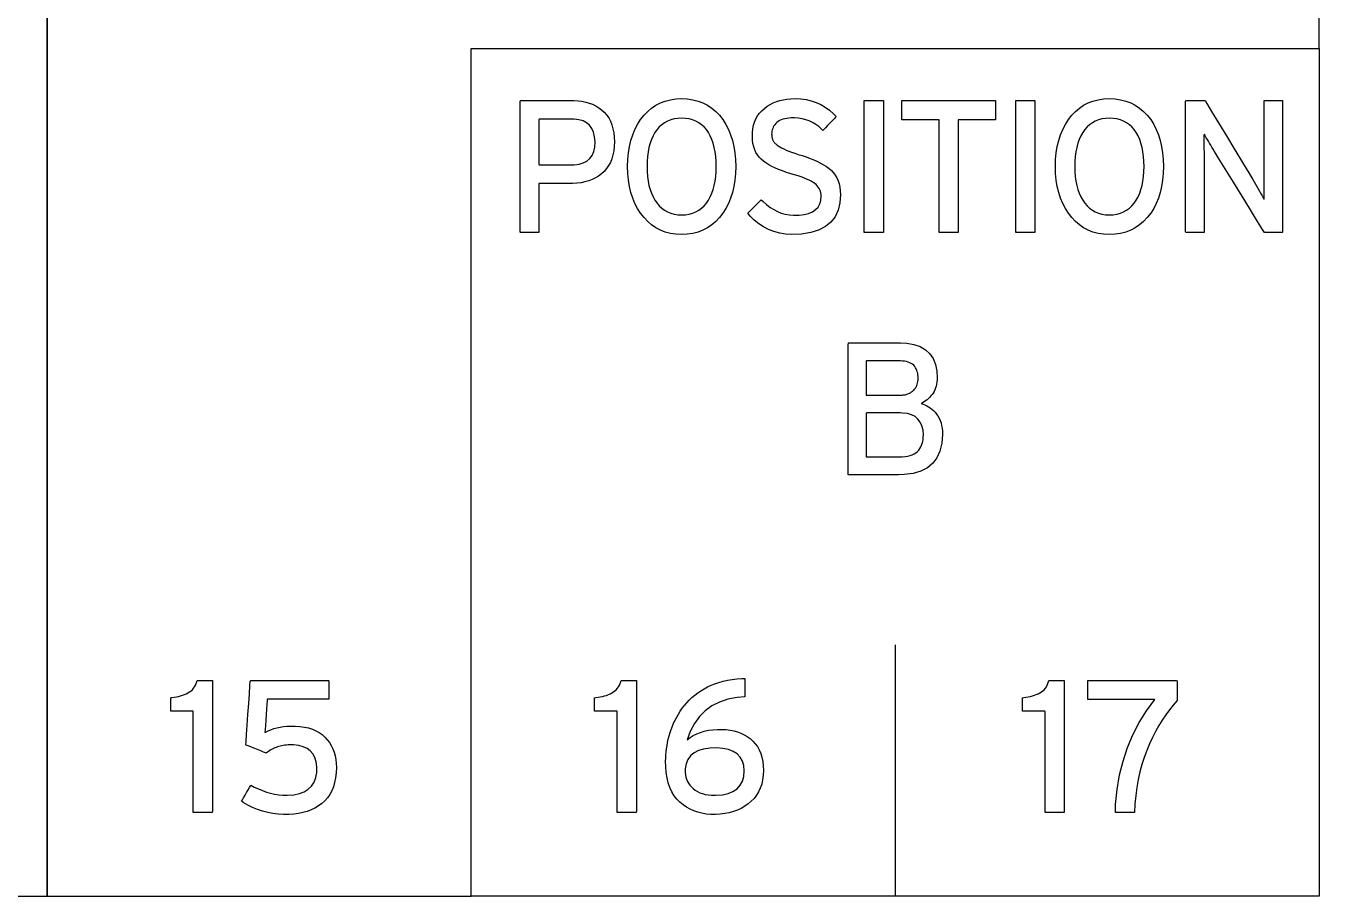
# Model space of a CAD drawing. Extents: x 1 to 47.7, y 0.2 to 35.
# Drawn here: x 13.785 to 16.359, y 31.625 to 33.358 of the extents above; entities that cross this region are included whole.
import ezdxf

# ---------------------------------------------------------------- set-up
doc = ezdxf.new("R2010")
doc.units = 0
doc.header["$MEASUREMENT"] = 0
doc.layers.add('7_0_____DWG', color=7, linetype='CONTINUOUS')

msp = doc.modelspace()

# ---------------------------------------------------------------- linework, layer by layer
at = {"layer": '7_0_____DWG'}
for points in [[(13.8276, 34.1562), (15.5152, 34.1562), (15.5152, 35), (12.9838, 35), (12.9838, 31.625), (13.8276, 31.625), (13.8276, 34.1562)], [(14.6716, 33.3125), (16.3589, 33.3125), (16.3589, 34.1562), (13.8276, 34.1562), (13.8276, 31.625), (14.6716, 31.625), (14.6716, 33.3125)], [(16.3591, 31.625), (14.6716, 31.625), (14.6716, 33.3125), (16.3591, 33.3125), (16.3591, 31.625)], [(15.4538, 32.9462), (15.4538, 33.2086), (15.4918, 33.2086), (15.4918, 32.9462), (15.4538, 32.9462)], [(15.6408, 33.1701), (15.6408, 32.9462), (15.6028, 32.9462), (15.6028, 33.1701), (15.5286, 33.1701), (15.5286, 33.2086), (15.715, 33.2086), (15.715, 33.1701), (15.6408, 33.1701)], [(15.7552, 32.9462), (15.7552, 33.2086), (15.7933, 33.2086), (15.7933, 32.9462), (15.7552, 32.9462)], [(15.5151, 32.125), (15.5151, 31.625)]]:
    msp.add_lwpolyline(points, dxfattribs=at)
for points in [[(14.9567, 33.1264), (14.9563, 33.1173), (14.9552, 33.1086), (14.9536, 33.1005), (14.9513, 33.0929), (14.9484, 33.0858), (14.9449, 33.0793), (14.9408, 33.0733), (14.936, 33.0678), (14.9306, 33.0629), (14.9249, 33.0585), (14.9188, 33.0547), (14.9122, 33.0515), (14.9053, 33.0488), (14.8979, 33.0468), (14.8902, 33.0453), (14.882, 33.0443), (14.8734, 33.044), (14.8704, 33.044), (14.8641, 33.044), (14.8548, 33.044), (14.8437, 33.044), (14.8321, 33.044), (14.8213, 33.044), (14.8125, 33.044), (14.8071, 33.044), (14.8059, 33.0435), (14.8059, 33.0376), (14.8059, 33.0261), (14.8059, 33.011), (14.8059, 32.9941), (14.8059, 32.9773), (14.8059, 32.9625), (14.8059, 32.9516), (14.8059, 32.9464), (14.8051, 32.9462), (14.8018, 32.9462), (14.7967, 32.9462), (14.7905, 32.9462), (14.784, 32.9462), (14.7779, 32.9462), (14.7728, 32.9462), (14.7695, 32.9462), (14.7686, 32.9467), (14.7686, 32.9607), (14.7686, 32.9901), (14.7686, 33.0298), (14.7686, 33.0748), (14.7686, 33.1201), (14.7686, 33.1607), (14.7686, 33.1914), (14.7686, 33.2074), (14.7705, 33.2086), (14.7792, 33.2086), (14.7932, 33.2086), (14.8105, 33.2086), (14.829, 33.2086), (14.8468, 33.2086), (14.8617, 33.2086), (14.8718, 33.2086), (14.8759, 33.2086), (14.8841, 33.2082), (14.8919, 33.2073), (14.8993, 33.2059), (14.9064, 33.2039), (14.9131, 33.2014), (14.9195, 33.1983), (14.9254, 33.1946), (14.9311, 33.1904), (14.9363, 33.1856), (14.941, 33.1802), (14.9451, 33.1742), (14.9485, 33.1676), (14.9514, 33.1605), (14.9536, 33.1528), (14.9553, 33.1446), (14.9563, 33.1358)], [(15.1979, 33.0775), (15.1974, 33.0635), (15.1962, 33.0502), (15.1942, 33.0376), (15.1914, 33.0256), (15.1878, 33.0144), (15.1834, 33.0038), (15.1783, 32.9939), (15.1724, 32.9846), (15.1657, 32.976), (15.1583, 32.9682), (15.1503, 32.9614), (15.1418, 32.9556), (15.1326, 32.9509), (15.1229, 32.9471), (15.1125, 32.9444), (15.1016, 32.9427), (15.0901, 32.942), (15.0787, 32.9427), (15.0678, 32.9444), (15.0576, 32.9471), (15.048, 32.9509), (15.0389, 32.9556), (15.0305, 32.9614), (15.0227, 32.9682), (15.0154, 32.976), (15.0087, 32.9846), (15.0027, 32.9939), (14.9974, 33.0038), (14.993, 33.0144), (14.9893, 33.0256), (14.9864, 33.0376), (14.9844, 33.0502), (14.9831, 33.0635), (14.9826, 33.0775), (14.9831, 33.0914), (14.9844, 33.1048), (14.9864, 33.1174), (14.9893, 33.1294), (14.993, 33.1407), (14.9974, 33.1514), (15.0027, 33.1614), (15.0087, 33.1708), (15.0154, 33.1794), (15.0227, 33.1871), (15.0305, 33.1938), (15.0389, 33.1994), (15.048, 33.2041), (15.0576, 33.2078), (15.0678, 33.2104), (15.0787, 33.2121), (15.0901, 33.2128), (15.1016, 33.2121), (15.1125, 33.2104), (15.1229, 33.2078), (15.1326, 33.2041), (15.1418, 33.1994), (15.1503, 33.1938), (15.1583, 33.1871), (15.1657, 33.1794), (15.1724, 33.1708), (15.1783, 33.1614), (15.1834, 33.1514), (15.1878, 33.1407), (15.1914, 33.1294), (15.1942, 33.1174), (15.1962, 33.1048), (15.1974, 33.0914)], [(15.4064, 33.0215), (15.4053, 33.0049), (15.4018, 32.9903), (15.3958, 32.9776), (15.3873, 32.9668), (15.3764, 32.958), (15.363, 32.9511), (15.3472, 32.9461), (15.3289, 32.943), (15.3098, 32.942), (15.2973, 32.943), (15.2854, 32.9451), (15.2741, 32.9481), (15.2634, 32.9522), (15.2533, 32.9573), (15.2438, 32.9634), (15.2349, 32.9706), (15.2266, 32.9788), (15.222, 32.9845), (15.2236, 32.9862), (15.2267, 32.9893), (15.2308, 32.9933), (15.2353, 32.9979), (15.2399, 33.0024), (15.244, 33.0065), (15.2472, 33.0097), (15.2489, 33.0114), (15.2528, 33.0077), (15.2594, 33.0016), (15.2663, 32.9962), (15.2735, 32.9916), (15.2809, 32.9878), (15.2886, 32.9848), (15.2966, 32.9825), (15.3048, 32.9811), (15.3132, 32.9804), (15.324, 32.9807), (15.3343, 32.9819), (15.3431, 32.9842), (15.3507, 32.9874), (15.3569, 32.9916), (15.3617, 32.9968), (15.3651, 33.003), (15.3672, 33.0101), (15.368, 33.0183), (15.3678, 33.0219), (15.3674, 33.0251), (15.3666, 33.0282), (15.3655, 33.0311), (15.364, 33.0339), (15.3623, 33.0366), (15.3602, 33.0391), (15.3579, 33.0415), (15.3551, 33.0438), (15.3518, 33.046), (15.3481, 33.0482), (15.3438, 33.0504), (15.339, 33.0525), (15.3338, 33.0547), (15.3281, 33.0568), (15.3219, 33.0589), (15.3152, 33.061), (15.3075, 33.0632), (15.2989, 33.0658), (15.2908, 33.0686), (15.2832, 33.0715), (15.2761, 33.0746), (15.2696, 33.0778), (15.2636, 33.0811), (15.258, 33.0846), (15.2531, 33.0882), (15.2486, 33.0919), (15.2446, 33.096), (15.2411, 33.1005), (15.2382, 33.1055), (15.2357, 33.111), (15.2338, 33.1169), (15.2323, 33.1233), (15.2314, 33.1301), (15.231, 33.1375), (15.2312, 33.1451), (15.2321, 33.1525), (15.2335, 33.1595), (15.2356, 33.1661), (15.2382, 33.1723), (15.2415, 33.1781), (15.2455, 33.1835), (15.25, 33.1886), (15.2551, 33.1933), (15.2606, 33.1974), (15.2663, 33.2009), (15.2724, 33.204), (15.2788, 33.2067), (15.2855, 33.2088), (15.2925, 33.2105), (15.2999, 33.2118), (15.3076, 33.2125), (15.316, 33.2128), (15.3272, 33.2121), (15.3379, 33.2106), (15.3481, 33.2082), (15.3579, 33.2049), (15.3673, 33.2007), (15.3762, 33.1956), (15.3846, 33.1896), (15.3926, 33.1826), (15.398, 33.1771), (15.3965, 33.1755), (15.3936, 33.1725), (15.3896, 33.1684), (15.3851, 33.1637), (15.3806, 33.159), (15.3765, 33.1548), (15.3732, 33.1514), (15.3714, 33.1495), (15.3686, 33.1518), (15.3631, 33.1569), (15.3572, 33.1613), (15.3509, 33.1651), (15.3444, 33.1683), (15.3374, 33.1707), (15.3302, 33.1726), (15.3225, 33.1738), (15.3146, 33.1743), (15.3085, 33.1742), (15.3039, 33.1739), (15.2995, 33.1733), (15.2955, 33.1725), (15.2917, 33.1715), (15.2883, 33.1703), (15.2852, 33.1688), (15.2824, 33.1672), (15.2799, 33.1653), (15.2777, 33.1631), (15.2757, 33.1608), (15.274, 33.1584), (15.2726, 33.1559), (15.2715, 33.1533), (15.2706, 33.1505), (15.2699, 33.1476), (15.2695, 33.1446), (15.2694, 33.1416), (15.2695, 33.1401), (15.2696, 33.1386), (15.2697, 33.1372), (15.2699, 33.1358), (15.2702, 33.1345), (15.2706, 33.1332), (15.271, 33.132), (15.2715, 33.1308), (15.2721, 33.1296), (15.2727, 33.1284), (15.2734, 33.1272), (15.2743, 33.126), (15.2752, 33.1248), (15.2763, 33.1236), (15.2775, 33.1224), (15.2788, 33.1213), (15.2801, 33.1201), (15.2822, 33.1186), (15.2854, 33.1165), (15.2891, 33.1145), (15.2934, 33.1124), (15.2981, 33.1103), (15.3034, 33.1081), (15.3092, 33.106), (15.3154, 33.1038), (15.3222, 33.1016), (15.3302, 33.0992), (15.3384, 33.0965), (15.3462, 33.0937), (15.3535, 33.0907), (15.3604, 33.0876), (15.3668, 33.0843), (15.3729, 33.0809), (15.3785, 33.0773), (15.3836, 33.0736), (15.3883, 33.0696), (15.3925, 33.0652), (15.3961, 33.0603), (15.3992, 33.055), (15.4017, 33.0492), (15.4037, 33.0429), (15.4051, 33.0363), (15.406, 33.0291)], [(16.0493, 33.0775), (16.0489, 33.0635), (16.0476, 33.0502), (16.0456, 33.0376), (16.0428, 33.0256), (16.0392, 33.0144), (16.0349, 33.0038), (16.0298, 32.9939), (16.0239, 32.9846), (16.0171, 32.976), (16.0098, 32.9682), (16.0018, 32.9614), (15.9932, 32.9556), (15.984, 32.9509), (15.9743, 32.9471), (15.964, 32.9444), (15.953, 32.9427), (15.9415, 32.942), (15.9301, 32.9427), (15.9193, 32.9444), (15.909, 32.9471), (15.8994, 32.9509), (15.8904, 32.9556), (15.8819, 32.9614), (15.8741, 32.9682), (15.8669, 32.976), (15.8602, 32.9846), (15.8541, 32.9939), (15.8489, 33.0038), (15.8444, 33.0144), (15.8407, 33.0256), (15.8379, 33.0376), (15.8358, 33.0502), (15.8345, 33.0635), (15.8341, 33.0775), (15.8345, 33.0914), (15.8358, 33.1048), (15.8379, 33.1174), (15.8407, 33.1294), (15.8444, 33.1407), (15.8489, 33.1514), (15.8541, 33.1614), (15.8602, 33.1708), (15.8669, 33.1794), (15.8741, 33.1871), (15.8819, 33.1938), (15.8904, 33.1994), (15.8994, 33.2041), (15.909, 33.2078), (15.9193, 33.2104), (15.9301, 33.2121), (15.9415, 33.2128), (15.953, 33.2121), (15.964, 33.2104), (15.9743, 33.2078), (15.984, 33.2041), (15.9932, 33.1994), (16.0018, 33.1938), (16.0098, 33.1871), (16.0171, 33.1794), (16.0239, 33.1708), (16.0298, 33.1614), (16.0349, 33.1514), (16.0392, 33.1407), (16.0428, 33.1294), (16.0456, 33.1174), (16.0476, 33.1048), (16.0489, 33.0914)], [(16.2501, 32.9462), (16.2465, 32.9522), (16.2366, 32.9682), (16.2224, 32.9913), (16.2057, 33.0184), (16.1884, 33.0465), (16.1722, 33.0728), (16.1591, 33.0942), (16.1508, 33.1076), (16.1481, 33.112), (16.1457, 33.1161), (16.1433, 33.1201), (16.141, 33.1239), (16.1387, 33.1277), (16.1366, 33.1313), (16.1345, 33.1349), (16.1325, 33.1383), (16.1306, 33.1416), (16.1298, 33.1395), (16.1299, 33.1332), (16.1299, 33.1266), (16.1299, 33.1199), (16.1299, 33.113), (16.13, 33.1059), (16.1301, 33.0986), (16.1301, 33.091), (16.1302, 33.0833), (16.1302, 33.0785), (16.1302, 33.0663), (16.1302, 33.0479), (16.1302, 33.0258), (16.1302, 33.0025), (16.1302, 32.9805), (16.1302, 32.9621), (16.1302, 32.9499), (16.1302, 32.9462), (16.1285, 32.9462), (16.1246, 32.9462), (16.1193, 32.9462), (16.1131, 32.9462), (16.1068, 32.9462), (16.101, 32.9462), (16.0964, 32.9462), (16.0937, 32.9462), (16.0933, 32.948), (16.0933, 32.965), (16.0933, 32.996), (16.0933, 33.0361), (16.0933, 33.0806), (16.0933, 33.1248), (16.0933, 33.1639), (16.0933, 33.1931), (16.0933, 33.2077), (16.094, 33.2086), (16.0972, 33.2086), (16.1022, 33.2086), (16.1084, 33.2086), (16.1151, 33.2086), (16.1214, 33.2086), (16.1269, 33.2086), (16.1307, 33.2086), (16.1321, 33.2086), (16.1356, 33.2027), (16.145, 33.1871), (16.1586, 33.1647), (16.1745, 33.1383), (16.191, 33.1109), (16.2064, 33.0853), (16.219, 33.0646), (16.2269, 33.0515), (16.2295, 33.047), (16.2324, 33.0421), (16.2351, 33.0374), (16.2377, 33.0329), (16.2402, 33.0285), (16.2426, 33.0243), (16.2448, 33.0203), (16.247, 33.0164), (16.249, 33.0127), (16.2498, 33.0148), (16.2497, 33.0213), (16.2496, 33.028), (16.2496, 33.0349), (16.2495, 33.042), (16.2495, 33.0492), (16.2495, 33.0566), (16.2495, 33.0642), (16.2494, 33.072), (16.2494, 33.0768), (16.2494, 33.089), (16.2494, 33.1073), (16.2494, 33.1293), (16.2494, 33.1525), (16.2494, 33.1744), (16.2494, 33.1927), (16.2494, 33.2049), (16.2495, 33.2086), (16.2512, 33.2086), (16.255, 33.2086), (16.2604, 33.2086), (16.2666, 33.2086), (16.2729, 33.2086), (16.2786, 33.2086), (16.2832, 33.2086), (16.2859, 33.2086), (16.2864, 33.2067), (16.2864, 33.1897), (16.2864, 33.1588), (16.2864, 33.1187), (16.2864, 33.0741), (16.2864, 33.03), (16.2864, 32.9909), (16.2864, 32.9616), (16.2864, 32.947), (16.2857, 32.9462), (16.2827, 32.9462), (16.278, 32.9462), (16.2723, 32.9462), (16.266, 32.9462), (16.2601, 32.9462), (16.255, 32.9462), (16.2515, 32.9462)], [(14.9179, 33.1264), (14.917, 33.1367), (14.9149, 33.1456), (14.9115, 33.1533), (14.907, 33.1596), (14.9011, 33.1645), (14.8941, 33.1682), (14.8858, 33.1705), (14.8763, 33.1716), (14.8724, 33.1716), (14.8658, 33.1716), (14.8558, 33.1716), (14.8438, 33.1716), (14.8314, 33.1716), (14.8201, 33.1716), (14.8112, 33.1716), (14.8064, 33.1716), (14.8059, 33.1702), (14.8059, 33.1626), (14.8059, 33.15), (14.8059, 33.1345), (14.8059, 33.118), (14.8059, 33.1025), (14.8059, 33.0899), (14.8059, 33.0823), (14.8064, 33.0809), (14.8112, 33.0809), (14.8201, 33.0809), (14.8314, 33.0809), (14.8438, 33.0809), (14.8558, 33.0809), (14.8658, 33.0809), (14.8724, 33.0809), (14.8763, 33.081), (14.8861, 33.0821), (14.8945, 33.0845), (14.9016, 33.0882), (14.9075, 33.0932), (14.912, 33.0996), (14.9153, 33.1072), (14.9172, 33.1162)], [(15.1591, 33.0775), (15.1589, 33.0878), (15.1582, 33.0975), (15.157, 33.1068), (15.1553, 33.1155), (15.1531, 33.1237), (15.1505, 33.1313), (15.1473, 33.1384), (15.1437, 33.145), (15.1396, 33.151), (15.135, 33.1562), (15.13, 33.1607), (15.1245, 33.1646), (15.1185, 33.1678), (15.1121, 33.1703), (15.1052, 33.1721), (15.0979, 33.1732), (15.0901, 33.1736), (15.0825, 33.1732), (15.0753, 33.1721), (15.0685, 33.1703), (15.0622, 33.1678), (15.0563, 33.1646), (15.0508, 33.1607), (15.0458, 33.1562), (15.0413, 33.151), (15.0371, 33.145), (15.0334, 33.1384), (15.0302, 33.1313), (15.0275, 33.1237), (15.0253, 33.1155), (15.0236, 33.1068), (15.0224, 33.0975), (15.0216, 33.0878), (15.0214, 33.0775), (15.0216, 33.0673), (15.0224, 33.0576), (15.0236, 33.0485), (15.0253, 33.0399), (15.0275, 33.0318), (15.0302, 33.0242), (15.0334, 33.0171), (15.0371, 33.0106), (15.0413, 33.0045), (15.0458, 32.999), (15.0508, 32.9943), (15.0563, 32.9903), (15.0622, 32.987), (15.0685, 32.9844), (15.0753, 32.9826), (15.0825, 32.9815), (15.0901, 32.9811), (15.0979, 32.9815), (15.1052, 32.9826), (15.1121, 32.9844), (15.1185, 32.987), (15.1245, 32.9903), (15.13, 32.9943), (15.135, 32.999), (15.1396, 33.0045), (15.1437, 33.0106), (15.1473, 33.0171), (15.1505, 33.0242), (15.1531, 33.0318), (15.1553, 33.0399), (15.157, 33.0485), (15.1582, 33.0576), (15.1589, 33.0673)], [(16.0106, 33.0775), (16.0103, 33.0878), (16.0096, 33.0975), (16.0084, 33.1068), (16.0067, 33.1155), (16.0045, 33.1237), (16.0019, 33.1313), (15.9988, 33.1384), (15.9952, 33.145), (15.9911, 33.151), (15.9865, 33.1562), (15.9814, 33.1607), (15.9759, 33.1646), (15.9699, 33.1678), (15.9635, 33.1703), (15.9567, 33.1721), (15.9493, 33.1732), (15.9415, 33.1736), (15.9339, 33.1732), (15.9267, 33.1721), (15.9199, 33.1703), (15.9136, 33.1678), (15.9077, 33.1646), (15.9023, 33.1607), (15.8973, 33.1562), (15.8927, 33.151), (15.8886, 33.145), (15.8849, 33.1384), (15.8817, 33.1313), (15.879, 33.1237), (15.8768, 33.1155), (15.875, 33.1068), (15.8738, 33.0975), (15.8731, 33.0878), (15.8728, 33.0775), (15.8731, 33.0673), (15.8738, 33.0576), (15.875, 33.0485), (15.8768, 33.0399), (15.879, 33.0318), (15.8817, 33.0242), (15.8849, 33.0171), (15.8886, 33.0106), (15.8927, 33.0045), (15.8973, 32.999), (15.9023, 32.9943), (15.9077, 32.9903), (15.9136, 32.987), (15.9199, 32.9844), (15.9267, 32.9826), (15.9339, 32.9815), (15.9415, 32.9811), (15.9493, 32.9815), (15.9567, 32.9826), (15.9635, 32.9844), (15.9699, 32.987), (15.9759, 32.9903), (15.9814, 32.9943), (15.9865, 32.999), (15.9911, 33.0045), (15.9952, 33.0106), (15.9988, 33.0171), (16.0019, 33.0242), (16.0045, 33.0318), (16.0067, 33.0399), (16.0084, 33.0485), (16.0096, 33.0576), (16.0103, 33.0673)], [(15.6096, 32.5443), (15.6082, 32.5266), (15.6044, 32.5111), (15.5984, 32.4978), (15.59, 32.4867), (15.5794, 32.4778), (15.5664, 32.471), (15.5511, 32.4665), (15.5334, 32.4642), (15.5218, 32.4639), (15.515, 32.4639), (15.5026, 32.4639), (15.4867, 32.4639), (15.4692, 32.4639), (15.452, 32.4639), (15.4371, 32.4639), (15.4264, 32.4639), (15.4217, 32.4639), (15.4217, 32.4718), (15.4217, 32.4966), (15.4217, 32.5334), (15.4217, 32.5772), (15.4217, 32.623), (15.4217, 32.6657), (15.4217, 32.7003), (15.4217, 32.7217), (15.4221, 32.7263), (15.4285, 32.7263), (15.4408, 32.7263), (15.4569, 32.7263), (15.4749, 32.7263), (15.4928, 32.7263), (15.5087, 32.7263), (15.5204, 32.7263), (15.5259, 32.7263), (15.5385, 32.7256), (15.5527, 32.7232), (15.565, 32.7189), (15.5755, 32.7128), (15.584, 32.7048), (15.5906, 32.695), (15.5953, 32.6834), (15.5982, 32.6699), (15.5991, 32.6571), (15.5989, 32.6526), (15.5985, 32.6484), (15.5978, 32.6443), (15.5969, 32.6404), (15.5957, 32.6366), (15.5943, 32.6331), (15.5926, 32.6297), (15.5907, 32.6265), (15.5886, 32.6235), (15.5864, 32.6207), (15.584, 32.6181), (15.5814, 32.6156), (15.5787, 32.6132), (15.5758, 32.611), (15.5728, 32.609), (15.5696, 32.6071), (15.5671, 32.6054), (15.5708, 32.6044), (15.5745, 32.603), (15.578, 32.6014), (15.5815, 32.5994), (15.585, 32.5971), (15.5883, 32.5945), (15.5915, 32.5916), (15.5947, 32.5884), (15.5978, 32.5848), (15.6005, 32.581), (15.6028, 32.5768), (15.6048, 32.5722), (15.6065, 32.5673), (15.6078, 32.5621), (15.6087, 32.5565), (15.6093, 32.5506)], [(15.561, 32.6559), (15.5609, 32.6594), (15.5606, 32.6627), (15.5601, 32.6658), (15.5593, 32.6688), (15.5584, 32.6717), (15.5572, 32.6744), (15.5559, 32.677), (15.5543, 32.6795), (15.5524, 32.6817), (15.55, 32.6837), (15.5474, 32.6854), (15.5445, 32.6868), (15.5413, 32.6881), (15.5379, 32.689), (15.5341, 32.6897), (15.5301, 32.6902), (15.5258, 32.6904), (15.5231, 32.6904), (15.5162, 32.6904), (15.5063, 32.6904), (15.4947, 32.6904), (15.4827, 32.6904), (15.4718, 32.6904), (15.4632, 32.6904), (15.4582, 32.6904), (15.4575, 32.6897), (15.4575, 32.6848), (15.4575, 32.6762), (15.4575, 32.6653), (15.4575, 32.6534), (15.4575, 32.6418), (15.4575, 32.6319), (15.4575, 32.625), (15.4575, 32.6224), (15.4601, 32.6224), (15.4671, 32.6224), (15.477, 32.6224), (15.4886, 32.6224), (15.5006, 32.6224), (15.5115, 32.6224), (15.5201, 32.6224), (15.5251, 32.6224), (15.5269, 32.6224), (15.5291, 32.6225), (15.5312, 32.6227), (15.5333, 32.6229), (15.5352, 32.6233), (15.537, 32.6237), (15.5388, 32.6242), (15.5405, 32.6248), (15.5421, 32.6255), (15.5436, 32.6262), (15.545, 32.627), (15.5464, 32.6278), (15.5478, 32.6287), (15.549, 32.6296), (15.5503, 32.6305), (15.5514, 32.6315), (15.5525, 32.6325), (15.554, 32.6342), (15.5556, 32.6365), (15.5571, 32.6389), (15.5583, 32.6415), (15.5593, 32.6441), (15.56, 32.6469), (15.5606, 32.6498), (15.5609, 32.6528)], [(15.5715, 32.5432), (15.5707, 32.5529), (15.5686, 32.5614), (15.5653, 32.5687), (15.5607, 32.5748), (15.5549, 32.5796), (15.5478, 32.5832), (15.5395, 32.5856), (15.5299, 32.5868), (15.5252, 32.5869), (15.5193, 32.5869), (15.5098, 32.5869), (15.4982, 32.5869), (15.4858, 32.5869), (15.4742, 32.5869), (15.4647, 32.5869), (15.4588, 32.5869), (15.4575, 32.5865), (15.4575, 32.581), (15.4575, 32.5703), (15.4575, 32.5562), (15.4575, 32.5407), (15.4575, 32.5255), (15.4575, 32.5124), (15.4575, 32.5032), (15.4575, 32.4997), (15.4602, 32.4997), (15.4674, 32.4997), (15.4776, 32.4997), (15.4894, 32.4997), (15.5015, 32.4997), (15.5124, 32.4997), (15.5207, 32.4997), (15.5251, 32.4997), (15.5294, 32.4998), (15.5349, 32.5002), (15.5401, 32.501), (15.5449, 32.5021), (15.5492, 32.5036), (15.5531, 32.5054), (15.5565, 32.5076), (15.5596, 32.5101), (15.5622, 32.513), (15.5643, 32.516), (15.5662, 32.5192), (15.5678, 32.5227), (15.5691, 32.5263), (15.5702, 32.5302), (15.5709, 32.5343), (15.5713, 32.5387)], [(14.1184, 31.7918), (14.1184, 31.7995), (14.1184, 31.82), (14.1184, 31.8493), (14.1184, 31.8836), (14.1184, 31.9188), (14.1184, 31.9511), (14.1184, 31.9765), (14.1184, 31.9911), (14.118, 31.9931), (14.1147, 31.9931), (14.109, 31.9931), (14.1018, 31.9931), (14.0939, 31.9931), (14.0862, 31.9931), (14.0797, 31.9931), (14.0751, 31.9931), (14.0734, 31.9931), (14.0734, 31.9941), (14.0734, 31.9969), (14.0734, 32.0008), (14.0734, 32.0054), (14.0734, 32.0102), (14.0734, 32.0145), (14.0734, 32.0179), (14.0734, 32.0199), (14.0757, 32.0204), (14.0802, 32.0209), (14.0846, 32.0216), (14.0889, 32.0225), (14.093, 32.0235), (14.0969, 32.0248), (14.1007, 32.0262), (14.1043, 32.0277), (14.1078, 32.0295), (14.111, 32.0314), (14.1139, 32.0336), (14.1165, 32.036), (14.1188, 32.0387), (14.1208, 32.0417), (14.1226, 32.0449), (14.124, 32.0485), (14.1252, 32.0522), (14.126, 32.0542), (14.1282, 32.0542), (14.1321, 32.0542), (14.137, 32.0542), (14.1424, 32.0542), (14.1477, 32.0542), (14.1522, 32.0542), (14.1553, 32.0542), (14.1565, 32.0542), (14.1565, 32.0442), (14.1565, 32.0175), (14.1565, 31.9793), (14.1565, 31.9346), (14.1565, 31.8887), (14.1565, 31.8466), (14.1565, 31.8135), (14.1565, 31.7945), (14.1561, 31.7918), (14.1533, 31.7918), (14.1485, 31.7918), (14.1424, 31.7918), (14.1358, 31.7918), (14.1293, 31.7918), (14.1238, 31.7918), (14.1199, 31.7918)], [(14.4031, 31.8809), (14.4027, 31.8704), (14.4015, 31.8605), (14.3997, 31.8513), (14.3972, 31.8427), (14.3939, 31.8348), (14.3899, 31.8274), (14.3853, 31.8208), (14.3799, 31.8147), (14.3739, 31.8094), (14.3673, 31.8046), (14.3603, 31.8004), (14.3528, 31.7968), (14.3449, 31.7938), (14.3365, 31.7914), (14.3276, 31.7896), (14.3183, 31.7884), (14.3085, 31.7877), (14.298, 31.7877), (14.2873, 31.7883), (14.2767, 31.7896), (14.2664, 31.7916), (14.2562, 31.7943), (14.2462, 31.7976), (14.2364, 31.8016), (14.2268, 31.8063), (14.2174, 31.8116), (14.2146, 31.8141), (14.216, 31.8166), (14.2184, 31.8207), (14.2213, 31.8258), (14.2244, 31.8314), (14.2274, 31.8367), (14.2301, 31.8413), (14.2319, 31.8446), (14.2328, 31.8461), (14.2398, 31.8422), (14.2478, 31.8384), (14.2558, 31.835), (14.2638, 31.8322), (14.2719, 31.8299), (14.2801, 31.8281), (14.2883, 31.8268), (14.2966, 31.826), (14.3055, 31.8257), (14.3182, 31.8267), (14.3294, 31.8291), (14.339, 31.8327), (14.3471, 31.8378), (14.3536, 31.8442), (14.3586, 31.8519), (14.3621, 31.861), (14.3639, 31.8714), (14.3642, 31.8826), (14.3629, 31.8923), (14.3603, 31.9008), (14.3564, 31.908), (14.3512, 31.914), (14.3448, 31.9188), (14.3371, 31.9224), (14.3281, 31.9248), (14.3178, 31.926), (14.3108, 31.9261), (14.3073, 31.926), (14.3039, 31.9257), (14.3006, 31.9254), (14.2974, 31.925), (14.2944, 31.9245), (14.2914, 31.9238), (14.2885, 31.9231), (14.2857, 31.9222), (14.283, 31.9212), (14.2804, 31.92), (14.2779, 31.9188), (14.2754, 31.9175), (14.2729, 31.9161), (14.2705, 31.9146), (14.2681, 31.913), (14.2658, 31.9113), (14.2636, 31.9096), (14.2621, 31.9102), (14.2582, 31.9117), (14.2526, 31.914), (14.246, 31.9167), (14.2391, 31.9195), (14.2326, 31.9222), (14.2273, 31.9243), (14.2239, 31.9257), (14.223, 31.9263), (14.2234, 31.9328), (14.2244, 31.9466), (14.2256, 31.9652), (14.2271, 31.9865), (14.2286, 32.0082), (14.2299, 32.028), (14.231, 32.0436), (14.2316, 32.0528), (14.2329, 32.0542), (14.243, 32.0542), (14.2613, 32.0542), (14.285, 32.0542), (14.3113, 32.0542), (14.3374, 32.0542), (14.3606, 32.0542), (14.3782, 32.0542), (14.3872, 32.0542), (14.3879, 32.0536), (14.3879, 32.0507), (14.3879, 32.046), (14.3879, 32.0401), (14.3879, 32.0338), (14.3879, 32.0276), (14.3879, 32.0223), (14.3879, 32.0185), (14.3879, 32.0169), (14.3844, 32.0169), (14.3734, 32.0169), (14.3569, 32.0169), (14.3372, 32.0169), (14.3164, 32.0169), (14.2967, 32.0169), (14.2803, 32.0169), (14.2692, 32.0169), (14.2657, 32.0169), (14.2655, 32.014), (14.265, 32.0072), (14.2643, 31.9977), (14.2635, 31.9867), (14.2626, 31.9754), (14.2619, 31.9649), (14.2612, 31.9565), (14.2608, 31.9513), (14.2624, 31.9512), (14.2674, 31.9539), (14.2728, 31.9563), (14.2785, 31.9584), (14.2846, 31.9601), (14.291, 31.9615), (14.2977, 31.9626), (14.3048, 31.9633), (14.3122, 31.9637), (14.3211, 31.9636), (14.3305, 31.9629), (14.3394, 31.9616), (14.3476, 31.9598), (14.3553, 31.9573), (14.3624, 31.9543), (14.369, 31.9507), (14.375, 31.9465), (14.3803, 31.9417), (14.3851, 31.9364), (14.3894, 31.9307), (14.393, 31.9247), (14.3961, 31.9183), (14.3986, 31.9115), (14.4006, 31.9044), (14.402, 31.897), (14.4028, 31.8891)], [(14.9622, 31.7918), (14.9622, 31.7995), (14.9622, 31.82), (14.9622, 31.8493), (14.9622, 31.8836), (14.9622, 31.9188), (14.9622, 31.9511), (14.9622, 31.9765), (14.9622, 31.991), (14.9617, 31.993), (14.9585, 31.993), (14.9528, 31.993), (14.9455, 31.993), (14.9377, 31.993), (14.93, 31.993), (14.9234, 31.993), (14.9188, 31.993), (14.9171, 31.993), (14.9171, 31.9941), (14.9171, 31.9968), (14.9171, 32.0008), (14.9171, 32.0054), (14.9171, 32.0101), (14.9171, 32.0145), (14.9171, 32.0179), (14.9171, 32.0199), (14.9194, 32.0203), (14.924, 32.0209), (14.9284, 32.0216), (14.9326, 32.0224), (14.9367, 32.0235), (14.9407, 32.0247), (14.9444, 32.0261), (14.9481, 32.0277), (14.9515, 32.0295), (14.9547, 32.0314), (14.9576, 32.0336), (14.9602, 32.036), (14.9626, 32.0387), (14.9646, 32.0417), (14.9663, 32.0449), (14.9678, 32.0484), (14.969, 32.0522), (14.9697, 32.0542), (14.972, 32.0542), (14.9759, 32.0542), (14.9808, 32.0542), (14.9862, 32.0542), (14.9914, 32.0542), (14.9959, 32.0542), (14.9991, 32.0542), (15.0002, 32.0542), (15.0002, 32.0442), (15.0002, 32.0175), (15.0002, 31.9792), (15.0002, 31.9346), (15.0002, 31.8886), (15.0002, 31.8466), (15.0002, 31.8134), (15.0002, 31.7944), (14.9999, 31.7918), (14.9971, 31.7918), (14.9923, 31.7918), (14.9862, 31.7918), (14.9795, 31.7918), (14.973, 31.7918), (14.9675, 31.7918), (14.9636, 31.7918)], [(15.2533, 31.875), (15.2528, 31.8655), (15.2515, 31.8564), (15.2496, 31.848), (15.2469, 31.84), (15.2435, 31.8326), (15.2394, 31.8258), (15.2345, 31.8195), (15.229, 31.8138), (15.2227, 31.8085), (15.216, 31.8038), (15.2089, 31.7997), (15.2014, 31.7962), (15.1934, 31.7933), (15.1851, 31.791), (15.1763, 31.7893), (15.1671, 31.7882), (15.1576, 31.7877), (15.1481, 31.7877), (15.1391, 31.7885), (15.1305, 31.7899), (15.1223, 31.7919), (15.1145, 31.7946), (15.107, 31.798), (15.0998, 31.802), (15.093, 31.8067), (15.0866, 31.8121), (15.0806, 31.8181), (15.0753, 31.8249), (15.0707, 31.8326), (15.0669, 31.841), (15.0637, 31.8503), (15.0613, 31.8603), (15.0596, 31.8712), (15.0586, 31.8828), (15.0583, 31.8937), (15.0585, 31.8998), (15.0588, 31.9059), (15.0594, 31.9121), (15.0602, 31.9184), (15.0612, 31.9247), (15.0624, 31.9311), (15.0638, 31.9376), (15.0655, 31.9441), (15.0673, 31.9505), (15.0694, 31.9569), (15.0718, 31.9632), (15.0744, 31.9694), (15.0773, 31.9755), (15.0804, 31.9815), (15.0838, 31.9875), (15.0875, 31.9933), (15.0914, 31.9991), (15.0958, 32.0047), (15.1005, 32.0101), (15.1054, 32.0153), (15.1107, 32.0202), (15.1163, 32.0249), (15.1222, 32.0294), (15.1284, 32.0336), (15.1349, 32.0376), (15.1417, 32.0414), (15.1489, 32.0449), (15.1565, 32.0479), (15.1645, 32.0506), (15.1729, 32.0529), (15.1817, 32.0548), (15.1909, 32.0563), (15.2004, 32.0574), (15.2104, 32.0582), (15.2159, 32.0581), (15.2159, 32.0556), (15.2159, 32.0512), (15.2159, 32.0455), (15.2159, 32.0392), (15.2159, 32.033), (15.2159, 32.0275), (15.2159, 32.0235), (15.2159, 32.0215), (15.2007, 32.0202), (15.1823, 32.0168), (15.1656, 32.0113), (15.1506, 32.0037), (15.1372, 31.9941), (15.1256, 31.9823), (15.1156, 31.9684), (15.1072, 31.9525), (15.1014, 31.9363), (15.1071, 31.9408), (15.1134, 31.9448), (15.1202, 31.9482), (15.1275, 31.951), (15.1353, 31.9533), (15.1436, 31.9551), (15.1525, 31.9562), (15.1619, 31.9569), (15.1711, 31.9569), (15.1791, 31.9565), (15.1868, 31.9555), (15.1942, 31.954), (15.2013, 31.9519), (15.208, 31.9494), (15.2145, 31.9463), (15.2207, 31.9427), (15.2265, 31.9386), (15.232, 31.9338), (15.2368, 31.9285), (15.2411, 31.9226), (15.2447, 31.9161), (15.2476, 31.909), (15.25, 31.9014), (15.2517, 31.8932), (15.2528, 31.8844)], [(15.8138, 31.7918), (15.8138, 31.7995), (15.8138, 31.82), (15.8138, 31.8493), (15.8138, 31.8836), (15.8138, 31.9188), (15.8138, 31.9511), (15.8138, 31.9765), (15.8138, 31.9911), (15.8134, 31.9931), (15.8101, 31.9931), (15.8044, 31.9931), (15.7972, 31.9931), (15.7893, 31.9931), (15.7816, 31.9931), (15.775, 31.9931), (15.7705, 31.9931), (15.7687, 31.9931), (15.7687, 31.9941), (15.7687, 31.9969), (15.7687, 32.0008), (15.7687, 32.0054), (15.7687, 32.0102), (15.7687, 32.0145), (15.7687, 32.0179), (15.7687, 32.0199), (15.7711, 32.0204), (15.7756, 32.0209), (15.78, 32.0216), (15.7843, 32.0225), (15.7884, 32.0235), (15.7923, 32.0248), (15.7961, 32.0262), (15.7997, 32.0277), (15.8031, 32.0295), (15.8063, 32.0314), (15.8092, 32.0336), (15.8119, 32.036), (15.8142, 32.0387), (15.8162, 32.0417), (15.818, 32.0449), (15.8194, 32.0485), (15.8206, 32.0522), (15.8214, 32.0542), (15.8236, 32.0542), (15.8275, 32.0542), (15.8324, 32.0542), (15.8378, 32.0542), (15.8431, 32.0542), (15.8475, 32.0542), (15.8507, 32.0542), (15.8519, 32.0542), (15.8519, 32.0442), (15.8519, 32.0175), (15.8519, 31.9793), (15.8519, 31.9346), (15.8519, 31.8887), (15.8519, 31.8466), (15.8519, 31.8135), (15.8519, 31.7945), (15.8515, 31.7918), (15.8487, 31.7918), (15.8439, 31.7918), (15.8378, 31.7918), (15.8312, 31.7918), (15.8247, 31.7918), (15.8191, 31.7918), (15.8153, 31.7918)], [(16.0762, 32.0145), (16.0685, 32.0055), (16.061, 31.9961), (16.0538, 31.9861), (16.0468, 31.9755), (16.0402, 31.9645), (16.0337, 31.9529), (16.0276, 31.9408), (16.0217, 31.9282), (16.0161, 31.915), (16.0109, 31.9012), (16.0064, 31.887), (16.0025, 31.8723), (15.9991, 31.8572), (15.9963, 31.8416), (15.9942, 31.8255), (15.9926, 31.8089), (15.9916, 31.7918), (15.9901, 31.7918), (15.9862, 31.7918), (15.9806, 31.7918), (15.9741, 31.7918), (15.9673, 31.7918), (15.9612, 31.7918), (15.9563, 31.7918), (15.9535, 31.7918), (15.954, 31.8073), (15.957, 31.8373), (15.9619, 31.8662), (15.9688, 31.894), (15.9776, 31.9207), (15.9883, 31.9462), (16.0009, 31.9707), (16.0154, 31.994), (16.0319, 32.0162), (16.0268, 32.0162), (16.0132, 32.0162), (15.9938, 32.0162), (15.9711, 32.0162), (15.9478, 32.0162), (15.9265, 32.0162), (15.9096, 32.0162), (15.9, 32.0162), (15.8987, 32.0165), (15.8987, 32.0193), (15.8987, 32.0241), (15.8987, 32.0302), (15.8987, 32.0369), (15.8987, 32.0434), (15.8987, 32.0489), (15.8987, 32.0528), (15.8987, 32.0542), (15.9055, 32.0542), (15.9235, 32.0542), (15.9494, 32.0542), (15.9796, 32.0542), (16.0107, 32.0542), (16.0392, 32.0542), (16.0616, 32.0542), (16.0745, 32.0542), (16.0762, 32.0538), (16.0762, 32.051), (16.0762, 32.046), (16.0762, 32.0396), (16.0762, 32.0326), (16.0762, 32.0259), (16.0762, 32.0201), (16.0762, 32.016)], [(15.2149, 31.8743), (15.2138, 31.8849), (15.2112, 31.894), (15.2068, 31.9018), (15.2008, 31.9082), (15.1931, 31.9132), (15.1837, 31.9169), (15.1726, 31.9191), (15.1599, 31.92), (15.1462, 31.9196), (15.134, 31.9178), (15.1236, 31.9146), (15.1149, 31.9101), (15.1079, 31.9042), (15.1027, 31.8969), (15.0991, 31.8882), (15.0973, 31.8782), (15.0972, 31.8709), (15.0977, 31.8663), (15.0986, 31.8618), (15.1, 31.8576), (15.1018, 31.8535), (15.104, 31.8496), (15.1068, 31.8459), (15.1099, 31.8424), (15.1135, 31.839), (15.1175, 31.8359), (15.1219, 31.8332), (15.1267, 31.8309), (15.1319, 31.829), (15.1374, 31.8275), (15.1434, 31.8265), (15.1498, 31.8259), (15.158, 31.8257), (15.1713, 31.8269), (15.1828, 31.8295), (15.1925, 31.8334), (15.2005, 31.8388), (15.2067, 31.8456), (15.2112, 31.8537), (15.2139, 31.8633)]]:
    msp.add_lwpolyline(points, close=True, dxfattribs=at)

doc.saveas('drawing.dxf')
